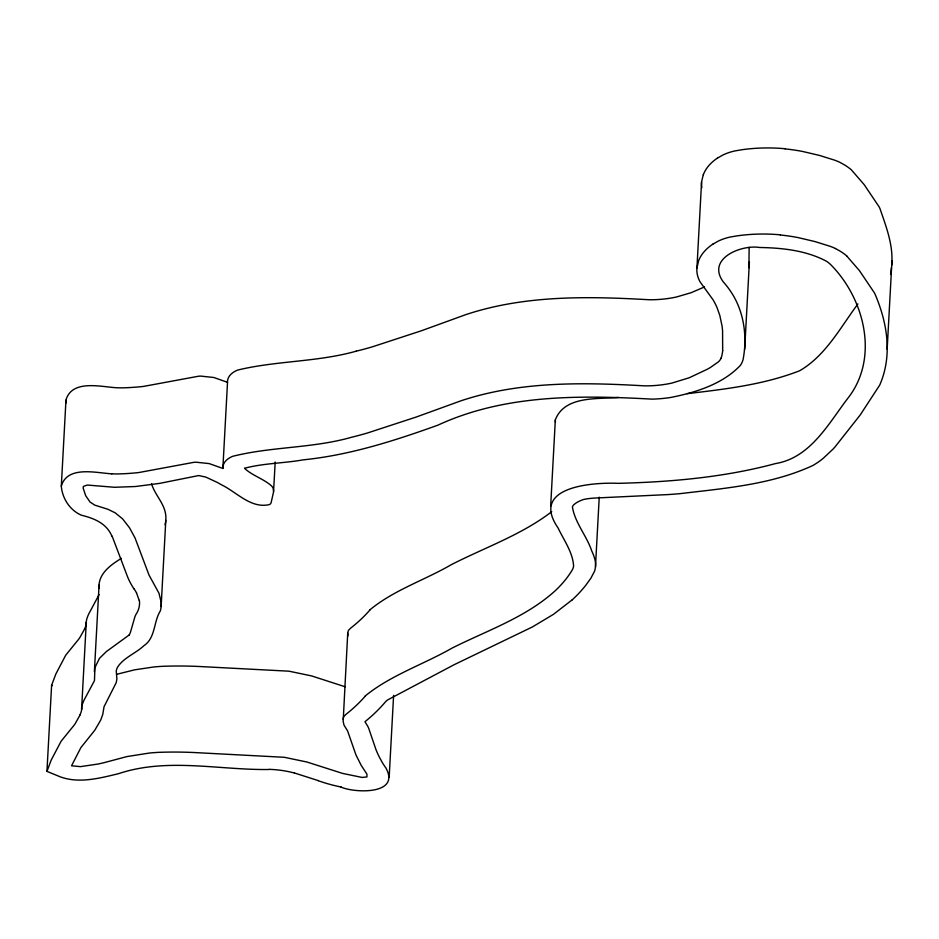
<?xml version="1.0" encoding="UTF-8"?>
<svg xmlns="http://www.w3.org/2000/svg" width="939" height="939" viewBox="0 0 939 939"><rect width="100%" height="100%" fill="white"/><g stroke="black" fill="none" stroke-linecap="round" stroke-linejoin="round"><path stroke-width="1.41" d="M129.183 634.975L106.365 651.572L99.464 658.333L94.909 667.699L94.487 680.352A53.347 32.619 3.1 0 1 94.135 681.291L84.123 699.989A106.271 64.991 3.1 0 0 83.078 702.372L82.174 704.943A39.309 24.038 3.1 0 0 81.599 708.886M65.965 400.214L66.188 402.854M370.107 609.798A220.923 135.099 3.1 0 1 350.763 628.062L348.392 630.433L347.735 633.039L343.158 721.481L344.026 725.166L347.571 730.859L355.951 754.909L361.128 765.215L366.938 774.17L366.938 776.94L362.149 777.445L342.547 773.396L306.912 762.01L284.317 757.292L194.021 752.526A263.343 161.038 3.1 0 0 159.501 752.315A114.957 70.296 3.1 0 0 149.395 753.043L126.882 756.588L105.051 762.421A146.707 89.71 3.1 0 1 98.02 764.041L80.449 766.635L71.54 765.801L80.895 747.597L94.804 730.213L100.731 720.049L102.785 714.321L104.041 706.727L116.236 682.606L116.894 678.92L116.248 671.115A32.302 19.754 3.1 0 1 117.621 667.054C123.971 657.417 135.674 653.462 143.913 645.692C155.616 637.945 153.468 621.782 160.369 610.831A68.934 42.161 3.1 0 0 161.144 602.181L159.02 593.331L149.031 575.091L135.016 537.906L129.5 527.765L122.622 518.903L115.18 512.823L107.844 509.255L94.804 505.147L90.05 502.036L85.684 495.686L83.16 488.116L83.371 486.414L87.315 485.052L114.535 487.282L135.416 486.519L159.665 483.374L198.657 475.557L205.7 477.047L217.097 482.329A120.65 73.782 3.1 0 1 221.158 484.641C236.628 491.942 250.971 509.091 269.634 504.525A7.054 4.308 3.1 0 0 271.148 502.541L273.554 491.954L275.186 462.047M347.735 633.039L347.899 635.961M748.899 267.732L749.158 247.321M891.674 265.397C893.635 245.842 886.228 226.815 879.984 208.658A100.344 61.364 3.1 0 0 879.174 206.92L864.126 184.572L851.286 169.759A59.016 36.093 3.1 0 0 844.079 164.665L840.123 162.459A48.652 29.755 3.1 0 0 834.501 160.123L819.501 155.428L802.61 151.461A123.467 75.496 3.1 0 0 787.997 149.207L785.039 148.902M341.045 787.082C353.921 792.986 400.941 795.192 385.882 767.926A131.413 80.367 3.1 0 1 382.196 762.351L379.11 756.67A226.405 138.456 3.1 0 1 376.011 749.733L369.133 729.556A37.079 22.677 3.1 0 0 367.525 725.906L364.966 721.715A239.574 146.507 3.1 0 0 384.884 702.525A25.623 15.67 3.1 0 1 387.607 699.942L454.147 664.706L532.366 626.97L553.529 614.294L572.121 599.892M703.276 174.654L701.574 181.931L696.832 269.892A59.85 36.598 3.1 0 0 700.107 281.923L713.135 299.917A142.176 86.951 3.1 0 1 717.009 307.546L719.814 315.41L722.044 326.009A234.116 143.162 3.1 0 1 722.572 330.857L722.678 350.599M701.574 181.931L701.503 183.786A59.85 36.598 3.1 0 0 701.844 187.706M121.424 558.341C110.779 564.808 97.902 573.94 99.076 588.06M244.645 468.232C263.389 463.22 284.048 463.279 303.403 459.828C349.789 455.11 394.31 440.837 437.973 425.132C505.029 394.157 580.173 395.178 652.288 399.145A98.349 60.143 3.1 0 0 670.833 397.443C695.693 392.49 722.596 384.215 740.413 365.341A45.037 27.536 3.1 0 0 743.054 359.672C747.491 336.678 744.064 311.337 730.859 291.665A154.524 94.487 3.1 0 0 723.241 281.829C706.257 258.706 741.153 244.433 759.663 247.485C782.351 247.884 806.531 250.455 826.766 261.418A39.696 24.273 3.1 0 1 831.32 265.268C864.913 299.588 879.456 358.991 847.318 398.946C828.092 424.346 810.146 457.833 775.52 463.573C724.321 477.352 671.15 482 618.285 483.339C592.333 482.212 529.514 486.637 558.118 528.035C563.905 540.301 572.86 552.332 573.612 566.135A29.121 17.806 3.1 0 1 572.004 570.384A179.243 109.605 3.1 0 1 555.055 590.901C525.547 617.58 487.083 630.503 452.093 648.086C423.559 664.413 390.941 675.082 365.33 695.858M595.537 567.015A63.829 39.027 3.1 0 0 594.481 557.93A117.481 71.845 3.1 0 0 591.723 550.9C586.664 535.746 574.973 522.87 572.414 507.013A10.564 6.456 3.1 0 1 573.999 504.583L575.959 503.046A35.471 21.691 3.1 0 1 581.124 500.393L582.732 499.771A12.876 7.876 3.1 0 1 584.14 499.372L585.279 499.137A30.964 18.933 3.1 0 1 586.042 498.996A60.026 36.715 3.1 0 1 594.117 498.081L668.204 494.571A347.993 212.813 3.1 0 0 680.247 493.632C724.885 488.268 771.506 484.665 812.74 465.556A95.919 58.652 3.1 0 0 823.163 458.385L832.67 449.464A212.836 130.157 3.1 0 0 835.064 446.87L860.23 414.944L879.643 385.213A72.679 44.438 3.1 0 0 880.489 383.253C892.402 354.308 887.12 322.652 875.312 294.764A100.344 61.364 3.1 0 0 874.514 293.015L859.467 270.678L846.626 255.854M269.117 769.499C219.151 770.226 167.295 757.327 118.502 773.689C99.71 778.196 79.029 783.807 60.143 776.788L46.95 771.377L51.61 685.27L55.847 674.014L65.554 655.516A57.925 35.424 3.1 0 1 66.047 654.8L78.641 639.271A98.02 59.943 3.1 0 0 79.768 637.698L84.627 629.036M81.587 709.438L86.282 622.111M94.381 671.772L99.065 585.079M161.132 606.524L165.792 520.429M111.729 473.843A65.225 39.884 3.1 0 0 121.201 473.843L122.598 473.784A149.641 91.517 3.1 0 0 138.902 472.528L193.833 462.34A19.989 12.219 3.1 0 1 195.958 462.199L209.197 463.596L222.86 468.444L227.52 382.337A23.933 14.637 3.1 0 1 227.625 380.131C228.541 375.119 233.201 371.867 237.626 370.072C276.442 360.646 317.523 362.125 356.186 351.174M389.18 777.105L393.605 695.376M550.677 505.921L555.336 419.827C564.679 395.507 597.568 399.31 618.555 397.432M595.49 566.393L599.235 497.177M744.674 349.355L749.404 261.746M887.167 349.238L891.956 260.866M61.317 486.062C67.408 465.357 96.048 472.939 111.729 473.819M343.075 719.145L343.733 716.527L346.174 714.192A220.923 135.099 3.1 0 0 365.447 695.905M891.463 267.662L890.63 274.446M595.443 567.015L595.044 569.468A41.257 25.236 3.1 0 1 594.516 571.288L590.831 578.295L585.772 585.29A217.343 132.915 3.1 0 1 572.168 599.915M696.902 268.038L698.616 260.76A64.533 39.461 3.1 0 1 712.818 244.163M46.95 771.377L51.187 760.121L60.894 741.622A57.925 35.424 3.1 0 1 61.387 740.906L73.97 725.378A98.02 59.943 3.1 0 0 75.108 723.805L79.956 715.142M721.187 357.888L721.727 356.198A101.259 61.927 3.1 0 0 722.666 350.599M857.917 303.931C840.464 327.371 825.733 355.635 799.688 370.729C763.83 384.732 725.049 389.192 687.055 393.676M370.001 609.763C393.899 590.021 424.628 580.161 451.319 564.668C484.97 547.449 521.509 534.913 551.745 511.649M717.525 158.081L722.572 155.181A44.52 27.219 3.1 0 1 734.908 150.933L741.517 149.794A116.201 71.059 3.1 0 1 785.063 148.738M712.865 244.187L717.912 241.288A44.52 27.219 3.1 0 1 730.249 237.027L736.857 235.9A116.201 71.059 3.1 0 1 780.403 234.832M704.52 286.923L691.186 292.686L676.608 296.959A79.651 48.711 3.1 0 1 649.319 299.752C591.253 296.431 531.544 295.151 475.216 311.689A301.067 184.103 3.1 0 0 465.967 314.577L420.977 330.915L372.407 346.808A249.692 152.693 3.1 0 1 356.186 351.174M117.281 674.155L134.676 669.824L154.066 666.936A114.957 70.296 3.1 0 1 164.172 666.256A263.343 161.038 3.1 0 1 198.681 666.467L288.977 671.185L311.584 675.916L345.188 686.785M780.368 234.996L783.326 235.313A123.467 75.496 3.1 0 1 797.939 237.567L814.829 241.534L829.841 246.218A48.652 29.755 3.1 0 1 835.499 248.53M294.353 772.95L318.251 780.602M51.61 685.27L52.443 685.611M227.52 382.337L213.857 377.501L200.617 376.093A19.989 12.219 3.1 0 0 198.505 376.234L143.55 386.41A149.641 91.517 3.1 0 1 127.258 387.678L125.861 387.748A65.225 39.884 3.1 0 1 116.401 387.737C100.708 386.821 72.068 379.262 65.976 399.955L61.305 486.308C62.397 498.527 69.885 510.229 81.364 515.194C93.794 518.269 106.271 523.082 111.729 535.77M835.464 248.553L839.443 250.748A59.016 36.093 3.1 0 1 846.661 255.842M136.519 592.896L139.195 600.385M151.519 483.62C154.829 495.158 165.006 503.738 165.816 516.074A68.934 42.161 3.1 0 1 165.029 524.737M244.61 468.361C252.098 475.533 263.671 478.82 271.641 486.003A15.47 9.46 3.1 0 1 273.179 488.515L273.601 491.238M555.336 419.827L555.407 422.245M222.86 468.444A23.933 14.637 3.1 0 1 222.954 466.225C223.846 461.366 228.294 458.138 232.579 456.342C271.43 446.518 312.746 448.361 351.526 437.269A249.692 152.693 3.1 0 0 367.748 432.902L416.306 417.01L461.307 400.683A301.067 184.103 3.1 0 1 470.556 397.796C526.885 381.257 586.593 382.525 644.659 385.859A79.651 48.711 3.1 0 0 671.948 383.065L689.273 377.748L706.891 369.438A149.829 91.623 3.1 0 0 710.248 367.583L718.464 361.808A23.592 14.425 3.1 0 0 721.211 357.888M341.068 787.023A115.896 70.871 3.1 0 1 318.18 780.685M269.117 769.346A69.65 42.595 3.1 0 1 294.318 773.008M81.763 708.91A46.551 28.463 3.1 0 1 79.85 715.119M129.195 634.987A48.218 29.485 3.1 0 0 130.404 632.428L134.195 619.247A76.435 46.739 3.1 0 1 135.181 616.113L135.404 615.585A27.912 17.066 3.1 0 1 136.202 614.047A49.978 30.564 3.1 0 0 139.348 600.385M134.054 588.859A76.376 46.704 3.1 0 1 136.519 592.896M133.984 588.87A139.301 85.191 3.1 0 1 127.399 576.417L112.75 537.754A54.474 33.311 3.1 0 0 111.729 535.77M703.346 174.666A64.533 39.461 3.1 0 1 717.478 158.057M86.423 622.803A46.551 28.463 3.1 0 1 84.51 629.013M86.259 622.792A39.309 24.038 3.1 0 1 86.846 618.836L87.738 616.266A106.271 64.991 3.1 0 1 88.794 613.883L98.795 595.185A53.347 32.619 3.1 0 0 99.065 594.481"/></g></svg>
